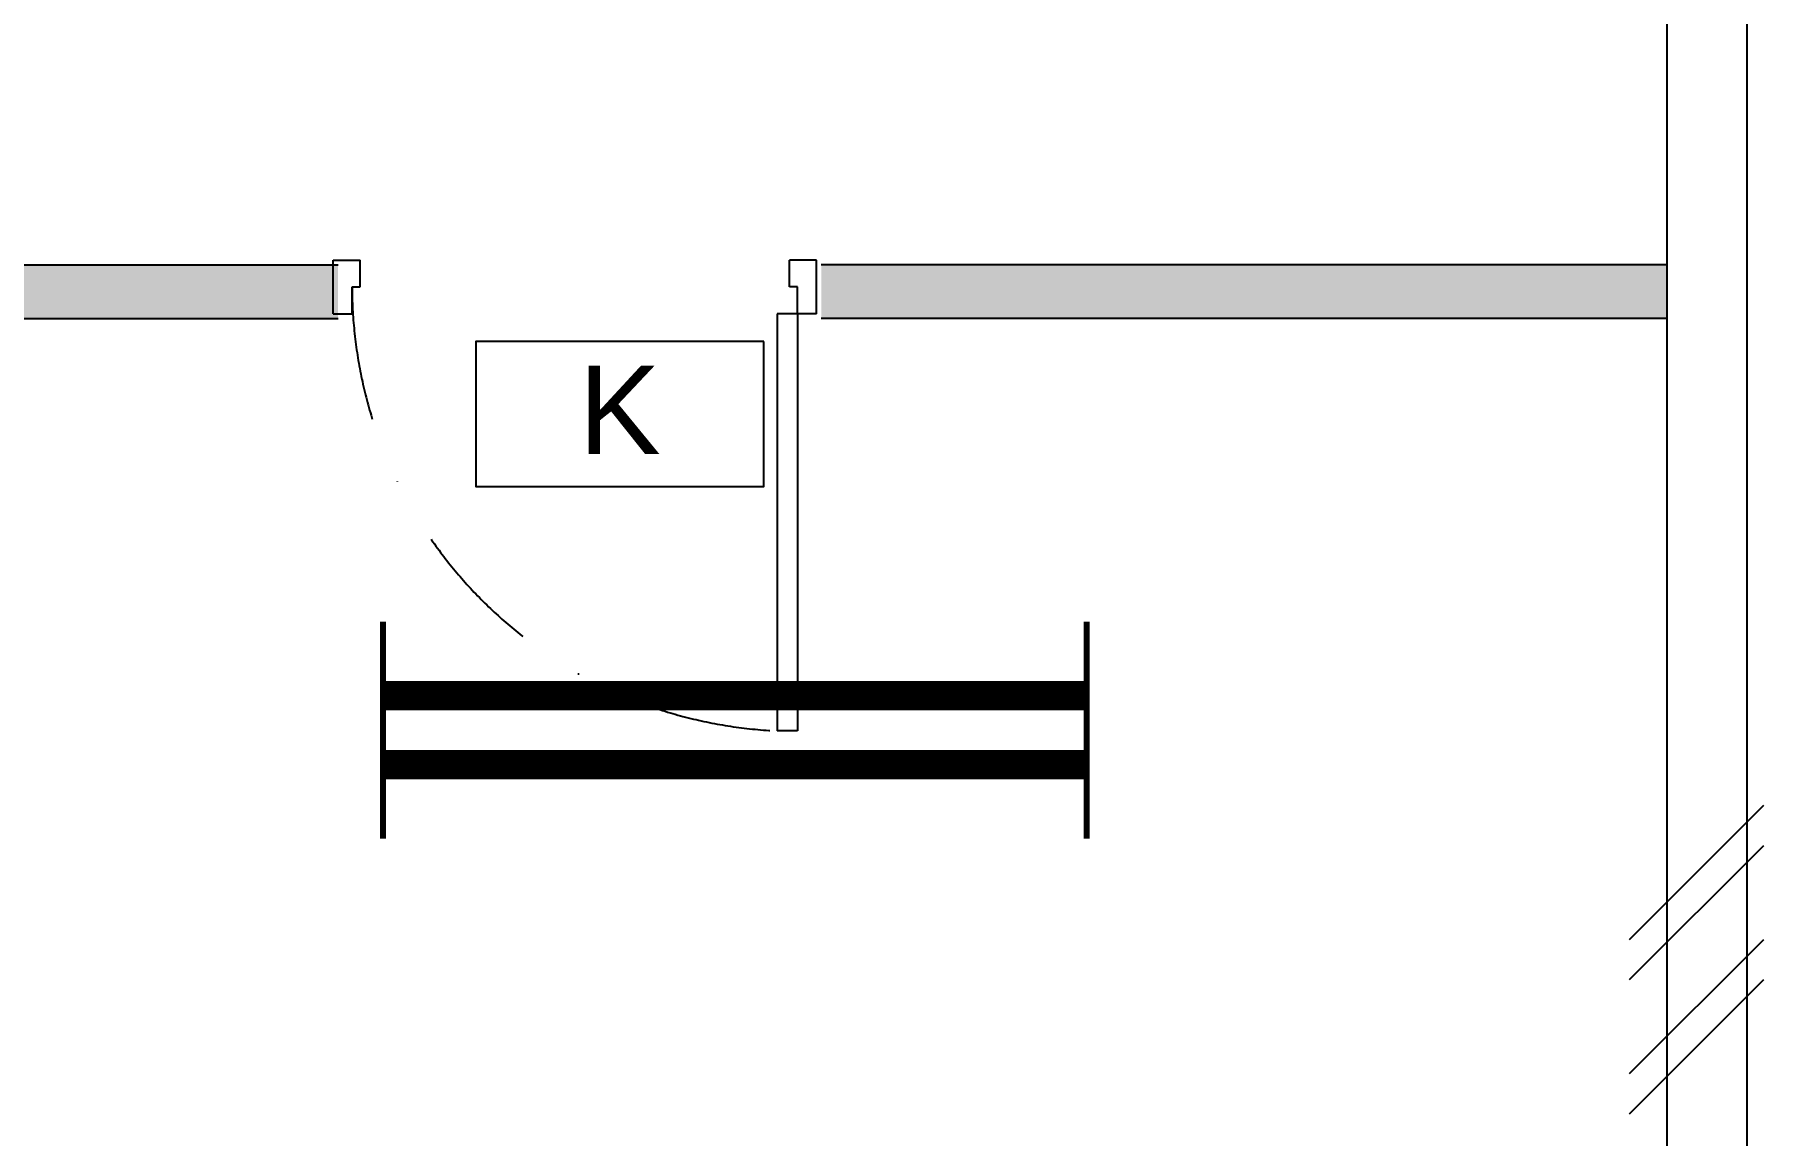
# Model space of a CAD drawing. Header units: inches. Extents: x -106706990 to 300603, y -86718466 to 1728185.
# Drawn here: x 39724 to 42944, y 36582 to 38633 of the extents above; entities that cross this region are included whole.
import ezdxf

# ---------------------------------------------------------------- set-up
doc = ezdxf.new("R2010")
doc.units = ezdxf.units.IN
doc.header["$MEASUREMENT"] = 0
doc.linetypes.add('DASHDOT', pattern=[1, 0.5, -0.25, 0, -0.25])
for name, color, linetype in [('A-DOOR', 9, 'Continuous'), ('A-HATCH', 8, 'Continuous'), ('A-PARTITION', 4, 'Continuous'), ('A-WALL', 1, 'Continuous'), ('A-WLH', 7, 'Continuous'), ('K LIGHT', 3, 'Continuous'), ('LAMP', 5, 'Continuous')]:
    doc.layers.add(name, color=color, linetype=linetype)
doc.styles.add('arial', font='arial.ttf')

# ---------------------------------------------------------------- blocks, each defined once
blk = doc.blocks.new('A$C49831240')
at = {"layer": 'A-WLH', "color": 8}
for p, q in [((250, 575), (0, 325)), ((250, 500), (0, 250)), ((250, 325), (0, 75)), ((250, 250), (0, 0))]:
    blk.add_line(p, q, dxfattribs=at)
blk = doc.blocks.new('A$C4F656F16')
at = {"layer": 'A-DOOR', "color": 8}
for p, q in [((35, 100), (35, 877.1)), ((35, 877.1), (73, 877.1)), ((73, 100), (73, 877.1)), ((35, 100), (73, 100))]:
    blk.add_line(p, q, dxfattribs=at)
at = {"layer": 'A-DOOR', "color": 8, "linetype": 'Continuous'}
for p, q in [((0, 100), (35, 100)), ((0, 100), (0, 100)), ((0, 100), (0, 0)), ((0, 100), (0, 100)), ((35, 100), (35, 50)), ((900, 100), (865, 100)), ((865, 100), (865, 50)), ((900, 100), (900, 100)), ((900, 100), (900, 0)), ((900, 100), (900, 100)), ((35, 50), (50, 50)), ((50, 50), (50, 0)), ((865, 50), (850, 50)), ((850, 50), (850, 0)), ((0, 0), (50, 0)), ((900, 0), (850, 0))]:
    blk.add_line(p, q, dxfattribs=at)
at = {"layer": 'A-DOOR', "color": 8, "linetype": 'DASHDOT', "ltscale": 500}
blk.add_arc((35, 48), 830, 0.1381, 87.3759, dxfattribs=at)
blk = doc.blocks.new('YBC 236')
at = {"layer": 'LAMP'}
for points, const_width in [([(-134681.8, 193808.3), (-134681.8, 193533.1)], 10.9), ([(-133371.4, 193808.3), (-133371.4, 193533.1)], 10.9), ([(-134681.8, 193670.7), (-133371.4, 193670.7)], 54.6), ([(-134681.8, 193679.4), (-134681.8, 193404.2)], 10.9), ([(-133371.4, 193679.4), (-133371.4, 193404.2)], 10.9), ([(-134681.8, 193541.8), (-133371.4, 193541.8)], 54.6)]:
    blk.add_lwpolyline(points, dxfattribs=dict(at, const_width=const_width))
blk = doc.blocks.new('*U231')
at = {"layer": 'LAMP'}
blk.add_blockref('YBC 236', (134026.6, -193606.2, -5.5), dxfattribs=at)
blk = doc.blocks.new('*U232')
at = {"layer": 'LAMP', "color": 0, "linetype": 'ByBlock', "lineweight": -2, "transparency": 16777216}
blk.add_blockref('*U231', (7000, 3000), dxfattribs=at)
blk = doc.blocks.new('EXIT LAMP')
at = {"layer": 'K LIGHT', "color": 3}
blk.add_lwpolyline([(54141.1, 5237.4), (53604.6, 5237.4), (53604.6, 4967.1), (54141.1, 4967.1)], close=True, dxfattribs=at)
at = {"layer": 'K LIGHT', "color": 3, "style": 'arial'}
blk.add_text('K', height=164.8, dxfattribs=at).set_placement((53795.7, 5027.4))

msp = doc.modelspace()

# ---------------------------------------------------------------- hatches: boundary and pattern name
at = {"layer": 'A-HATCH'}
h = msp.add_hatch(dxfattribs=at)
h.set_pattern_fill('DOTS', color=8, scale=800)
h.set_pattern_definition([(0, (2570.67, -195605.69), (25, 50), [0, -50])])
h.paths.add_polyline_path([(33688.8, 38204.4), (32188.8, 38204.4), (32188.8, 33704.4), (32288.8, 33704.4), (32288.8, 38104.4), (33688.8, 38104.4)])
h.paths.add_polyline_path([(36238.8, 38204.4), (35338.8, 38204.4), (35338.8, 38104.4), (36238.8, 38104.4)])
h.paths.add_polyline_path([(35338.8, 38204.4), (35188.8, 38204.4), (35188.8, 38104.4), (35338.8, 38104.4)])
h.paths.add_polyline_path([(40288.8, 38204.4), (39238.8, 38204.4), (39238.8, 38104.4), (40288.8, 38104.4)])
h.paths.add_polyline_path([(42763.8, 38204.4), (41338.8, 38204.4), (41338.8, 38104.4), (42763.8, 38104.4)])
h.paths.add_polyline_path([(41338.8, 38204.4), (41188.8, 38204.4), (41188.8, 38104.4), (41338.8, 38104.4)])

# ---------------------------------------------------------------- linework, layer by layer
at = {"layer": 'A-PARTITION', "color": 8}
for p, q in [((39188.8, 38204.4), (40288.8, 38204.4)), ((42763.8, 38204.4), (41188.8, 38204.4)), ((39188.8, 38104.4), (40288.8, 38104.4)), ((42763.8, 38104.4), (41188.8, 38104.4))]:
    msp.add_line(p, q, dxfattribs=at)
at = {"layer": 'A-WALL', "color": 8, "linetype": 'Continuous', "ltscale": 900}
msp.add_line((42763.8, 39704.4), (42763.8, 33704.4), dxfattribs=at)
at = {"layer": 'A-WALL', "color": 8}
msp.add_line((42913.8, 33704.4), (42913.8, 39704.4), dxfattribs=at)

# ---------------------------------------------------------------- block references
at = {"layer": 'A-DOOR', "color": 8, "rotation": 180}
msp.add_blockref('A$C4F656F16', (41179.9, 38213.1), dxfattribs=at)
at = {"layer": 'A-WLH', "color": 8}
msp.add_blockref('A$C49831240', (42693.8, 36621.9), dxfattribs=at)
at = {"layer": 'LAMP', "color": 0}
for name, p in [('EXIT LAMP', (-13059.2, 32824.2)), ('*U232', (34027.9, 34337.3, -5.5))]:
    msp.add_blockref(name, p, dxfattribs=at)

doc.saveas('drawing.dxf')
